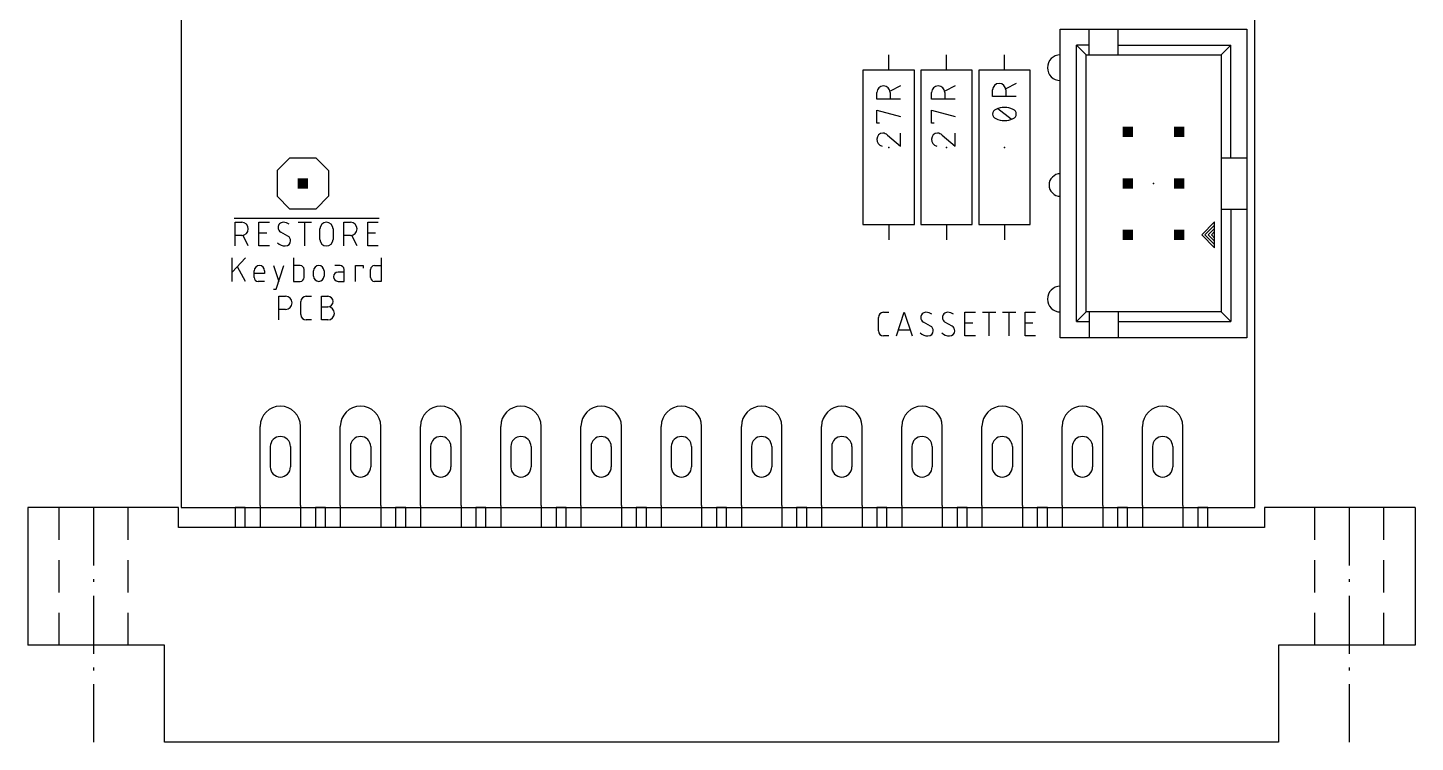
# Model space of a CAD drawing. Extents: x -7.6 to 60.9, y -11.6 to 79.4.
# Drawn here: x -7.6 to 60.9, y -11.6 to 23.7 of the extents above; entities that cross this region are included whole.
import ezdxf

# ---------------------------------------------------------------- set-up
doc = ezdxf.new("R2010")
doc.units = 0
for name, color, linetype in [('20', 30, 'CONTINUOUS'), ('21', 253, 'CONTINUOUS'), ('23', 7, 'CONTINUOUS'), ('51', 253, 'CONTINUOUS')]:
    doc.layers.add(name, color=color, linetype=linetype)

# ---------------------------------------------------------------- blocks, each defined once
blk = doc.blocks.new('RECT')
blk.add_solid([(-0.5, -0.5), (0.5, -0.5), (-0.5, 0.5), (0.5, 0.5)])

msp = doc.modelspace()

# ---------------------------------------------------------------- linework, layer by layer
at = {"layer": '20'}
for p, q in [((0, 54.9746), (0, 0)), ((53, 0), (53, 55)), ((0, 0), (53, 0))]:
    msp.add_line(p, q, dxfattribs=at)
at = {"layer": '21'}
for p, q in [((43.3962, 8.38), (43.3962, 23.62)), ((43.3962, 23.62), (44.825, 23.62)), ((44.825, 23.62), (46.2537, 23.62)), ((44.825, 22.8263), (44.825, 23.62)), ((46.2537, 23.62), (52.6038, 23.62)), ((46.2537, 22.8263), (46.2537, 23.62)), ((52.6038, 23.62), (52.6038, 17.27)), ((44.19, 9.1737), (44.19, 22.8263)), ((44.825, 22.8263), (44.19, 22.8263)), ((44.6662, 22.35), (44.19, 22.8263)), ((44.825, 22.35), (44.825, 22.8263)), ((46.2537, 22.35), (46.2537, 22.8263)), ((46.2537, 22.8263), (51.81, 22.8263)), ((51.3338, 22.35), (51.81, 22.8263)), ((51.81, 17.27), (51.81, 22.8263)), ((34.925, 21.59), (34.925, 22.352)), ((37.7825, 21.59), (37.7825, 22.352)), ((40.64, 21.59), (40.64, 22.352)), ((44.6662, 9.65), (44.6662, 22.35)), ((44.6662, 22.35), (44.825, 22.35)), ((44.825, 22.35), (46.2537, 22.35)), ((46.2537, 22.35), (51.3338, 22.35)), ((51.3338, 22.35), (51.3338, 17.27)), ((33.655, 21.59), (33.655, 13.97)), ((36.195, 21.59), (33.655, 21.59)), ((36.195, 13.97), (36.195, 21.59)), ((36.5125, 21.59), (36.5125, 13.97)), ((39.0525, 21.59), (36.5125, 21.59)), ((39.0525, 13.97), (39.0525, 21.59)), ((39.37, 21.59), (39.37, 13.97)), ((41.91, 21.59), (39.37, 21.59)), ((41.91, 13.97), (41.91, 21.59)), ((35.5092, 20.8114), (34.9899, 20.5517)), ((38.208, 20.8114), (37.6887, 20.5517)), ((40.0558, 20.2893), (40.0558, 20.6138)), ((41.2242, 20.9384), (40.7049, 20.6787)), ((40.7049, 20.6138), (40.7049, 20.2893)), ((34.3408, 20.1623), (34.3408, 20.4868)), ((35.5092, 20.1623), (34.3408, 20.1623)), ((34.9899, 20.4868), (34.9899, 20.1623)), ((37.0395, 20.1623), (37.0395, 20.4868)), ((38.208, 20.1623), (37.0395, 20.1623)), ((37.6887, 20.4868), (37.6887, 20.1623)), ((41.2242, 20.2893), (40.0558, 20.2893)), ((34.3408, 18.9738), (34.3408, 19.6229)), ((34.3408, 19.6229), (35.5092, 19.2983)), ((37.0395, 18.9738), (37.0395, 19.6229)), ((37.0395, 19.6229), (38.208, 19.2983)), ((40.9646, 19.1657), (40.3154, 19.685)), ((34.4706, 18.9738), (34.3408, 18.9738)), ((37.1694, 18.9738), (37.0395, 18.9738)), ((34.8601, 18.3825), (35.5092, 17.8308)), ((35.5092, 17.8308), (35.5092, 18.4799)), ((37.5588, 18.3825), (38.208, 17.8308)), ((38.208, 17.8308), (38.208, 18.4799)), ((5.365, 17.27), (4.73, 16.635)), ((5.365, 17.27), (6.635, 17.27)), ((6.635, 17.27), (7.27, 16.635)), ((51.3338, 17.27), (51.3338, 14.73)), ((51.3338, 17.27), (51.81, 17.27)), ((51.81, 17.27), (52.6038, 17.27)), ((52.6038, 17.27), (52.6038, 14.73)), ((4.73, 16.635), (4.73, 15.365)), ((7.27, 16.635), (7.27, 15.365)), ((4.73, 15.365), (5.365, 14.73)), ((7.27, 15.365), (6.635, 14.73)), ((6.635, 14.73), (5.365, 14.73)), ((51.3338, 14.73), (51.3338, 9.65)), ((51.3338, 14.73), (51.81, 14.73)), ((51.81, 14.73), (52.6038, 14.73)), ((51.81, 14.73), (51.81, 9.1737)), ((52.6038, 14.73), (52.6038, 8.38)), ((2.6068, 14.2812), (9.7757, 14.2812)), ((2.6576, 12.9096), (2.6576, 14.078)), ((2.6576, 14.078), (2.9821, 14.078)), ((3.8336, 12.9096), (3.8336, 14.078)), ((3.8336, 14.078), (4.3528, 14.078)), ((5.7744, 14.078), (6.4235, 14.078)), ((6.099, 12.9096), (6.099, 14.078)), ((6.8412, 13.2341), (6.8412, 13.7534)), ((7.4903, 13.7534), (7.4903, 13.2341)), ((8.0297, 12.9096), (8.0297, 14.078)), ((8.0297, 14.078), (8.3542, 14.078)), ((9.2056, 12.9096), (9.2056, 14.078)), ((9.2056, 14.078), (9.7249, 14.078)), ((33.655, 13.97), (36.195, 13.97)), ((34.925, 13.97), (34.925, 13.208)), ((36.5125, 13.97), (39.0525, 13.97)), ((37.7825, 13.97), (37.7825, 13.208)), ((39.37, 13.97), (41.91, 13.97)), ((40.64, 13.97), (40.64, 13.208)), ((51.0162, 14.095), (50.3812, 13.46)), ((51.0162, 13.9362), (50.54, 13.46)), ((51.0162, 13.7775), (50.6987, 13.46)), ((51.0162, 13.9362), (51.0162, 14.095)), ((51.0162, 13.7775), (51.0162, 13.9362)), ((51.0162, 13.6187), (51.0162, 13.7775)), ((2.9821, 13.4288), (2.6576, 13.4288)), ((3.3067, 12.9096), (3.047, 13.4288)), ((3.8336, 13.5587), (4.223, 13.5587)), ((5.265, 13.3964), (4.908, 13.5911)), ((8.3542, 13.4288), (8.0297, 13.4288)), ((8.6788, 12.9096), (8.4191, 13.4288)), ((9.2056, 13.5587), (9.5951, 13.5587)), ((50.3812, 13.46), (51.0162, 12.825)), ((50.54, 13.46), (51.0162, 12.9837)), ((50.6987, 13.46), (51.0162, 13.1425)), ((51.0162, 13.6187), (50.8575, 13.46)), ((50.8575, 13.46), (51.0162, 13.3012)), ((51.0162, 13.3012), (51.0162, 13.6187)), ((51.0162, 13.1425), (51.0162, 13.3012)), ((51.0162, 12.9837), (51.0162, 13.1425)), ((2.5197, 11.1633), (2.5197, 12.3317)), ((3.1688, 12.3317), (2.5197, 11.6177)), ((4.3528, 12.9096), (3.8336, 12.9096)), ((5.5453, 12.3317), (5.5453, 11.1633)), ((9.7249, 12.9096), (9.2056, 12.9096)), ((9.8628, 12.3317), (9.8628, 11.1633)), ((51.0162, 12.825), (51.0162, 12.9837)), ((3.1688, 11.1633), (2.7793, 11.8773)), ((3.5963, 11.358), (3.5963, 11.6826)), ((4.1156, 11.6826), (4.1156, 11.5528)), ((4.5488, 11.9422), (4.8085, 11.1633)), ((4.6787, 10.7738), (5.0681, 11.9422)), ((5.8699, 11.9422), (5.5453, 11.9422)), ((6.0646, 11.358), (6.0646, 11.7475)), ((6.53, 11.4229), (6.53, 11.6826)), ((7.0493, 11.6826), (7.0493, 11.4229)), ((7.8393, 11.9422), (7.5797, 11.9422)), ((8.034, 11.1633), (8.034, 11.7475)), ((8.5941, 11.1633), (8.5941, 11.9422)), ((8.5941, 11.9422), (8.9835, 11.9422)), ((8.9835, 11.9422), (8.9835, 11.8124)), ((9.3435, 11.358), (9.3435, 11.7475)), ((9.5383, 11.9422), (9.8628, 11.9422)), ((4.1156, 11.5528), (3.5963, 11.5528)), ((4.1156, 11.1633), (3.7911, 11.1633)), ((5.5453, 11.1633), (5.8699, 11.1633)), ((8.034, 11.6177), (7.7419, 11.6177)), ((7.7419, 11.1633), (8.034, 11.1633)), ((9.8628, 11.1633), (9.5383, 11.1633)), ((4.5488, 10.7738), (4.6787, 10.7738)), ((4.8189, 9.2583), (4.8189, 10.4267)), ((4.8189, 10.4267), (5.1435, 10.4267)), ((6.1632, 10.4267), (6.4229, 10.4267)), ((6.9144, 9.2583), (6.9144, 10.4267)), ((6.9144, 10.4267), (7.239, 10.4267)), ((5.1435, 9.7776), (4.8189, 9.7776)), ((5.9036, 9.5179), (5.9036, 10.1671)), ((6.9144, 9.9074), (7.239, 9.9074)), ((34.6725, 9.633), (34.9321, 9.633)), ((35.3038, 8.4646), (35.6932, 9.633)), ((35.6932, 9.633), (36.0827, 8.4646)), ((38.6856, 8.4646), (38.6856, 9.633)), ((38.6856, 9.633), (39.2049, 9.633)), ((39.5597, 9.633), (40.2088, 9.633)), ((39.8842, 8.4646), (39.8842, 9.633)), ((40.5503, 9.633), (41.1994, 9.633)), ((40.8748, 8.4646), (40.8748, 9.633)), ((41.6574, 8.4646), (41.6574, 9.633)), ((41.6574, 9.633), (42.1767, 9.633)), ((44.19, 9.1737), (44.6662, 9.65)), ((44.825, 9.65), (44.6662, 9.65)), ((46.2537, 9.65), (44.825, 9.65)), ((44.825, 9.65), (44.825, 9.1737)), ((51.3338, 9.65), (46.2537, 9.65)), ((46.2537, 9.65), (46.2537, 9.1737)), ((51.81, 9.1737), (51.3338, 9.65)), ((6.4229, 9.2583), (6.1632, 9.2583)), ((7.239, 9.2583), (6.9144, 9.2583)), ((34.4128, 8.7242), (34.4128, 9.3733)), ((36.9929, 8.9514), (36.6358, 9.1461)), ((38.0597, 8.9514), (37.7026, 9.1461)), ((38.6856, 9.1137), (39.0751, 9.1137)), ((41.6574, 9.1137), (42.0469, 9.1137)), ((44.19, 9.1737), (44.825, 9.1737)), ((44.825, 9.1737), (44.825, 8.38)), ((46.2537, 9.1737), (46.2537, 8.38)), ((46.2537, 9.1737), (51.81, 9.1737)), ((34.9321, 8.4646), (34.6725, 8.4646)), ((35.9853, 8.7567), (35.4011, 8.7567)), ((39.2049, 8.4646), (38.6856, 8.4646)), ((42.1767, 8.4646), (41.6574, 8.4646)), ((44.825, 8.38), (43.3962, 8.38)), ((46.2537, 8.38), (44.825, 8.38)), ((52.6038, 8.38), (46.2537, 8.38)), ((-7.58, 0), (-7.58, -6.8)), ((-6.03, 0), (-7.58, 0)), ((-4.33, 0), (-6.03, 0)), ((-6.03, -1.6), (-6.03, 0)), ((-2.63, 0), (-4.33, 0)), ((-4.33, 0), (-4.33, -2.8667)), ((-0.13, 0), (-2.63, 0)), ((-2.63, -1.6), (-2.63, 0)), ((-0.13, -1), (-0.13, 0)), ((3.16, 0), (2.66, 0)), ((2.66, 0), (2.66, -1)), ((3.16, -1), (3.16, 0)), ((3.89, 0.1), (3.89, -1)), ((5.89, 0.1), (5.89, -1)), ((7.12, 0), (6.62, 0)), ((6.62, 0), (6.62, -1)), ((7.12, -1), (7.12, 0)), ((7.85, 0.1), (7.85, -1)), ((9.85, 0.1), (9.85, -1)), ((11.08, 0), (10.58, 0)), ((10.58, 0), (10.58, -1)), ((11.08, -1), (11.08, 0)), ((11.81, 0.1), (11.81, -1)), ((13.81, 0.1), (13.81, -1)), ((15.04, 0), (14.54, 0)), ((14.54, 0), (14.54, -1)), ((15.04, -1), (15.04, 0)), ((15.77, 0.1), (15.77, -1)), ((17.77, 0.1), (17.77, -1)), ((19, 0), (18.5, 0)), ((18.5, 0), (18.5, -1)), ((19, -1), (19, 0)), ((19.73, 0.1), (19.73, -1)), ((21.73, 0.1), (21.73, -1)), ((22.96, 0), (22.46, 0)), ((22.46, 0), (22.46, -1)), ((22.96, -1), (22.96, 0)), ((23.69, 0.1), (23.69, -1)), ((25.69, 0.1), (25.69, -1)), ((26.92, 0), (26.42, 0)), ((26.42, 0), (26.42, -1)), ((26.92, -1), (26.92, 0)), ((27.65, 0.1), (27.65, -1)), ((29.65, 0.1), (29.65, -1)), ((30.88, 0), (30.38, 0)), ((30.38, 0), (30.38, -1)), ((30.88, -1), (30.88, 0)), ((31.61, 0.1), (31.61, -1)), ((33.61, 0.1), (33.61, -1)), ((34.84, 0), (34.34, 0)), ((34.34, 0), (34.34, -1)), ((34.84, -1), (34.84, 0)), ((35.57, 0.1), (35.57, -1)), ((37.57, 0.1), (37.57, -1)), ((38.8, 0), (38.3, 0)), ((38.3, 0), (38.3, -1)), ((38.8, -1), (38.8, 0)), ((39.53, 0.1), (39.53, -1)), ((41.53, 0.1), (41.53, -1)), ((42.76, 0), (42.26, 0)), ((42.26, 0), (42.26, -1)), ((42.76, -1), (42.76, 0)), ((43.49, 0.1), (43.49, -1)), ((45.49, 0.1), (45.49, -1)), ((46.72, 0), (46.22, 0)), ((46.22, 0), (46.22, -1)), ((46.72, -1), (46.72, 0)), ((47.45, 0.1), (47.45, -1)), ((49.45, 0.1), (49.45, -1)), ((50.68, 0), (50.18, 0)), ((50.18, 0), (50.18, -1)), ((50.68, -1), (50.68, 0)), ((55.97, 0), (53.47, 0)), ((53.47, 0), (53.47, -1)), ((57.67, 0), (55.97, 0)), ((55.97, -1.6), (55.97, 0)), ((59.37, 0), (57.67, 0)), ((57.67, -2.8667), (57.67, 0)), ((60.92, 0), (59.37, 0)), ((59.37, -1.6), (59.37, 0)), ((60.92, 0), (60.92, -6.8)), ((53.47, -1), (-0.13, -1)), ((-6.03, -4.2), (-6.03, -2.6)), ((-2.63, -4.2), (-2.63, -2.6)), ((55.97, -4.2), (55.97, -2.6)), ((59.37, -4.2), (59.37, -2.6)), ((-4.33, -3.548), (-4.33, -3.6853)), ((57.67, -3.6853), (57.67, -3.548)), ((-4.33, -4.3667), (-4.33, -7.2333)), ((57.67, -7.2333), (57.67, -4.3667)), ((-6.03, -6.8), (-6.03, -5.2)), ((-2.63, -6.8), (-2.63, -5.2)), ((55.97, -6.8), (55.97, -5.2)), ((59.37, -6.8), (59.37, -5.2)), ((-6.03, -6.8), (-7.58, -6.8)), ((-2.63, -6.8), (-6.03, -6.8)), ((-0.83, -6.8), (-2.63, -6.8)), ((-0.83, -11.6), (-0.83, -6.8)), ((55.97, -6.8), (54.17, -6.8)), ((54.17, -6.8), (54.17, -11.6)), ((59.37, -6.8), (55.97, -6.8)), ((60.92, -6.8), (59.37, -6.8)), ((-4.33, -7.9147), (-4.33, -8.052)), ((57.67, -8.052), (57.67, -7.9147)), ((-4.33, -8.7333), (-4.33, -11.6)), ((57.67, -11.6), (57.67, -8.7333)), ((54.17, -11.6), (-0.83, -11.6))]:
    msp.add_line(p, q, dxfattribs=at)
for centre, radius, start, end in [((43.3962, 21.715), 0.635, 90, 270), ((34.6654, 20.4868), 0.3246, 0, 180), ((37.3641, 20.4868), 0.3246, 0, 180), ((40.3804, 20.6138), 0.3246, 0, 180), ((40.296, 19.4254), 0.2402, 108.924, 180.0001), ((40.296, 19.4254), 0.2402, 180, 251.0758), ((40.64, 18.787), 0.9629, 90.0001, 115.9889), ((40.64, 20.0637), 0.9629, 244.0111, 269.9999), ((40.64, 18.787), 0.9629, 64.0112, 90), ((40.64, 20.0637), 0.9629, 270, 295.9888), ((40.984, 19.4254), 0.2402, 0, 71.0747), ((40.984, 19.4254), 0.2402, 288.9254, 359.9998), ((34.6329, 18.1878), 0.2921, 90, 180), ((34.7161, 18.1878), 0.3753, 180.0001, 252.0554), ((34.6329, 18.1662), 0.3137, 43.6034, 90.0002), ((37.4148, 18.1878), 0.3753, 180.0001, 252.0554), ((37.3317, 18.1878), 0.2921, 90, 180), ((37.3317, 18.1662), 0.3137, 43.6034, 90.0002), ((43.3962, 15.9207), 0.5556, 90, 270), ((2.9821, 13.7534), 0.3246, 270, 90), ((5.0378, 13.8183), 0.2596, 89.9993, 180), ((5.0419, 13.8183), 0.2637, 179.9998, 239.4902), ((5.0378, 13.5911), 0.4868, 53.1301, 89.9993), ((7.1657, 13.7534), 0.3246, 0, 180), ((8.3542, 13.7534), 0.3246, 270, 90), ((5.1352, 13.4581), 0.5485, 224.761, 269.9999), ((5.1352, 13.1692), 0.2596, 270, 0), ((5.1311, 13.1692), 0.2637, 0.0001, 59.4899), ((7.1657, 13.2341), 0.3246, 180, 0), ((3.856, 11.6826), 0.2596, 0, 180), ((5.8699, 11.7475), 0.1947, 0, 90), ((6.7897, 11.6826), 0.2596, 0, 180), ((7.8393, 11.7475), 0.1947, 0, 90), ((9.5383, 11.7475), 0.1947, 90, 180), ((3.7911, 11.358), 0.1947, 180, 270), ((5.8699, 11.358), 0.1947, 270, 359.9991), ((6.7897, 11.4229), 0.2596, 180, 0), ((7.7419, 11.3905), 0.2272, 90, 270), ((9.5383, 11.358), 0.1947, 180, 270), ((5.1435, 10.1021), 0.3246, 270, 90), ((6.1632, 10.1671), 0.2596, 90.0007, 180), ((7.239, 10.1671), 0.2596, 270, 90), ((43.3962, 10.285), 0.635, 90, 270), ((7.239, 9.5829), 0.3246, 270, 90), ((34.6725, 9.3733), 0.2596, 90.0007, 180), ((36.7657, 9.3733), 0.2596, 89.9993, 180), ((36.7657, 9.1461), 0.4868, 53.1301, 89.9993), ((37.8325, 9.3733), 0.2596, 89.9993, 180), ((37.8325, 9.1461), 0.4868, 53.1301, 89.9993), ((6.1632, 9.5179), 0.2596, 180, 270), ((36.7697, 9.3733), 0.2637, 179.9998, 239.4902), ((36.859, 8.7242), 0.2637, 0.0001, 59.4899), ((37.8365, 9.3733), 0.2637, 179.9998, 239.4902), ((37.9258, 8.7242), 0.2637, 0.0001, 59.4899), ((34.6725, 8.7242), 0.2596, 180, 270), ((36.863, 9.0131), 0.5485, 224.761, 269.9999), ((36.863, 8.7242), 0.2596, 270, 0), ((37.9298, 9.0131), 0.5485, 224.761, 269.9999), ((37.9298, 8.7242), 0.2596, 270, 0)]:
    msp.add_arc(centre, radius, start, end, dxfattribs=at)
at = {"layer": '23'}
for p in [(34.925, 17.78), (37.7825, 17.78), (40.64, 17.78), (6, 16), (48, 16), (26.67, 0)]:
    msp.add_point(p, dxfattribs=at)
at = {"layer": '51'}
for p, q in [((3.89, 0.1), (3.89, 4)), ((5.89, 0.1), (5.89, 4)), ((7.85, 0.1), (7.85, 4)), ((9.85, 0.1), (9.85, 4)), ((11.81, 0.1), (11.81, 4)), ((13.81, 0.1), (13.81, 4)), ((15.77, 0.1), (15.77, 4)), ((17.77, 0.1), (17.77, 4)), ((19.73, 0.1), (19.73, 4)), ((21.73, 0.1), (21.73, 4)), ((23.69, 0.1), (23.69, 4)), ((25.69, 0.1), (25.69, 4)), ((27.65, 0.1), (27.65, 4)), ((29.65, 0.1), (29.65, 4)), ((31.61, 0.1), (31.61, 4)), ((33.61, 0.1), (33.61, 4)), ((35.57, 0.1), (35.57, 4)), ((37.57, 0.1), (37.57, 4)), ((39.53, 0.1), (39.53, 4)), ((41.53, 0.1), (41.53, 4)), ((43.49, 0.1), (43.49, 4)), ((45.49, 0.1), (45.49, 4)), ((47.45, 0.1), (47.45, 4)), ((49.45, 0.1), (49.45, 4)), ((4.39, 3), (4.39, 2)), ((5.39, 3), (5.39, 2)), ((8.35, 3), (8.35, 2)), ((9.35, 3), (9.35, 2)), ((12.31, 3), (12.31, 2)), ((13.31, 3), (13.31, 2)), ((16.27, 3), (16.27, 2)), ((17.27, 3), (17.27, 2)), ((20.23, 3), (20.23, 2)), ((21.23, 3), (21.23, 2)), ((24.19, 3), (24.19, 2)), ((25.19, 3), (25.19, 2)), ((28.15, 3), (28.15, 2)), ((29.15, 3), (29.15, 2)), ((32.11, 3), (32.11, 2)), ((33.11, 3), (33.11, 2)), ((36.07, 3), (36.07, 2)), ((37.07, 3), (37.07, 2)), ((40.03, 3), (40.03, 2)), ((41.03, 3), (41.03, 2)), ((43.99, 3), (43.99, 2)), ((44.99, 3), (44.99, 2)), ((47.95, 3), (47.95, 2)), ((48.95, 3), (48.95, 2))]:
    msp.add_line(p, q, dxfattribs=at)
for centre, radius, start, end in [((4.89, 4), 1, 0, 180), ((8.85, 4), 1, 0, 180), ((12.81, 4), 1, 0, 180), ((16.77, 4), 1, 0, 180), ((20.73, 4), 1, 0, 180), ((24.69, 4), 1, 0, 180), ((28.65, 4), 1, 0, 180), ((32.61, 4), 1, 0, 180), ((36.57, 4), 1, 0, 180), ((40.53, 4), 1, 0, 180), ((44.49, 4), 1, 0, 180), ((48.45, 4), 1, 0, 180), ((4.89, 3), 0.5, 0, 180), ((8.85, 3), 0.5, 0, 180), ((12.81, 3), 0.5, 0, 180), ((16.77, 3), 0.5, 0, 180), ((20.73, 3), 0.5, 0, 180), ((24.69, 3), 0.5, 0, 180), ((28.65, 3), 0.5, 0, 180), ((32.61, 3), 0.5, 0, 180), ((36.57, 3), 0.5, 0, 180), ((40.53, 3), 0.5, 0, 180), ((44.49, 3), 0.5, 0, 180), ((48.45, 3), 0.5, 0, 180), ((4.89, 2), 0.5, 180, 0), ((8.85, 2), 0.5, 180, 0), ((12.81, 2), 0.5, 180, 0), ((16.77, 2), 0.5, 180, 0), ((20.73, 2), 0.5, 180, 0), ((24.69, 2), 0.5, 180, 0), ((28.65, 2), 0.5, 180, 0), ((32.61, 2), 0.5, 180, 0), ((36.57, 2), 0.5, 180, 0), ((40.53, 2), 0.5, 180, 0), ((44.49, 2), 0.5, 180, 0), ((48.45, 2), 0.5, 180, 0)]:
    msp.add_arc(centre, radius, start, end, dxfattribs=at)

# ---------------------------------------------------------------- block references
at = {"layer": '51', "xscale": 0.508, "yscale": 0.508, "rotation": 90}
for p in [(46.73, 18.54), (49.27, 18.54), (46.73, 16), (49.27, 16), (46.73, 13.46), (49.27, 13.46)]:
    msp.add_blockref('RECT', p, dxfattribs=at)
at = {"layer": '51', "xscale": 0.508, "yscale": 0.508}
msp.add_blockref('RECT', (6, 16), dxfattribs=at)

doc.saveas('drawing.dxf')
